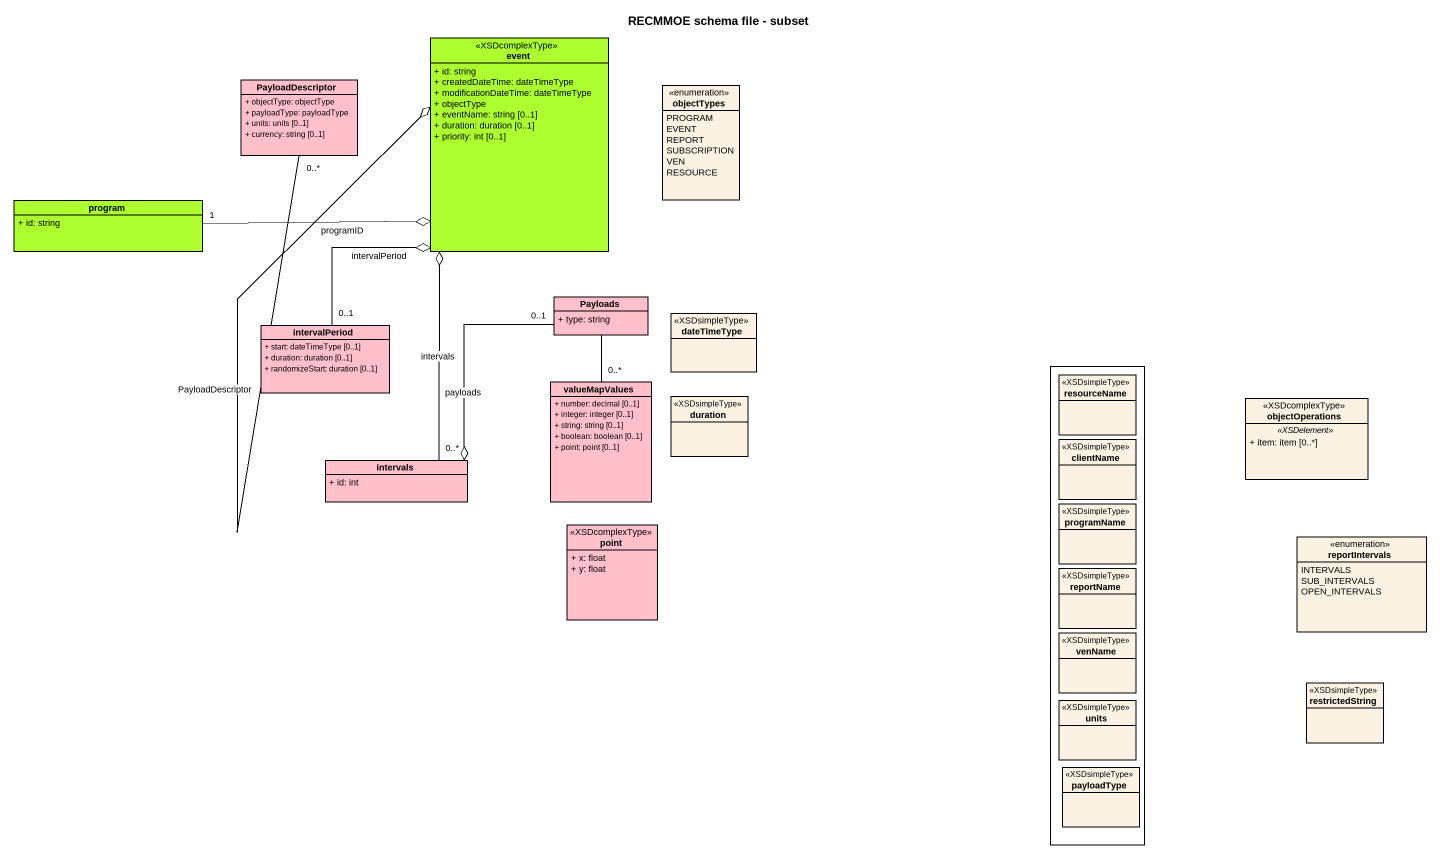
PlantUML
@startuml
title RECMMOE schema file - subset
hide circle
hide empty members
skinparam classAttributeIconSize 0
class event <<XSDcomplexType>> #ADFF2F {
  + id: string
  + createdDateTime: dateTimeType
  + modificationDateTime: dateTimeType
  + objectType
  + eventName: string [0..1]
  + duration: duration [0..1]
  + priority: int [0..1]
}
class PayloadDescriptor #FFC0CB {
  + objectType: objectType
  + payloadType: payloadType
  + units: units [0..1]
  + currency: string [0..1]
}
enum objectTypes {
  PROGRAM
  EVENT
  REPORT
  SUBSCRIPTION
  VEN
  RESOURCE
}
class program #ADFF2F {
  + id: string
}
class Payloads #FFC0CB {
  + type: string
}
class intervalPeriod #FFC0CB {
  + start: dateTimeType [0..1]
  + duration: duration [0..1]
  + randomizeStart: duration [0..1]
}
class dateTimeType <<XSDsimpleType>>
class valueMapValues #FFC0CB {
  + number: decimal [0..1]
  + integer: integer [0..1]
  + string: string [0..1]
  + boolean: boolean [0..1]
  + point: point [0..1]
}
rectangle " " as rectangle1 {
  class resourceName <<XSDsimpleType>>
  class clientName <<XSDsimpleType>>
  class programName <<XSDsimpleType>>
  class reportName <<XSDsimpleType>>
  class venName <<XSDsimpleType>>
  class units <<XSDsimpleType>>
  class payloadType <<XSDsimpleType>>
}
class duration <<XSDsimpleType>>
class objectOperations <<XSDcomplexType>> {
  .. <<XSDelement>> ..
  + item: item [0..*]
}
class intervals #FFC0CB {
  + id: int
}
class point <<XSDcomplexType>> #FFC0CB {
  + x: float
  + y: float
}
enum reportIntervals {
  INTERVALS
  SUB_INTERVALS
  OPEN_INTERVALS
}
class restrictedString <<XSDsimpleType>>
event o-left- "0..*" PayloadDescriptor : PayloadDescriptor
event o-left- "1" program : programID
event o-- "0..1" intervalPeriod : intervalPeriod
event o-- "0..*" intervals : intervals
Payloads -- "0..*" valueMapValues
intervals o-up- "0..1" Payloads : payloads
@enduml
